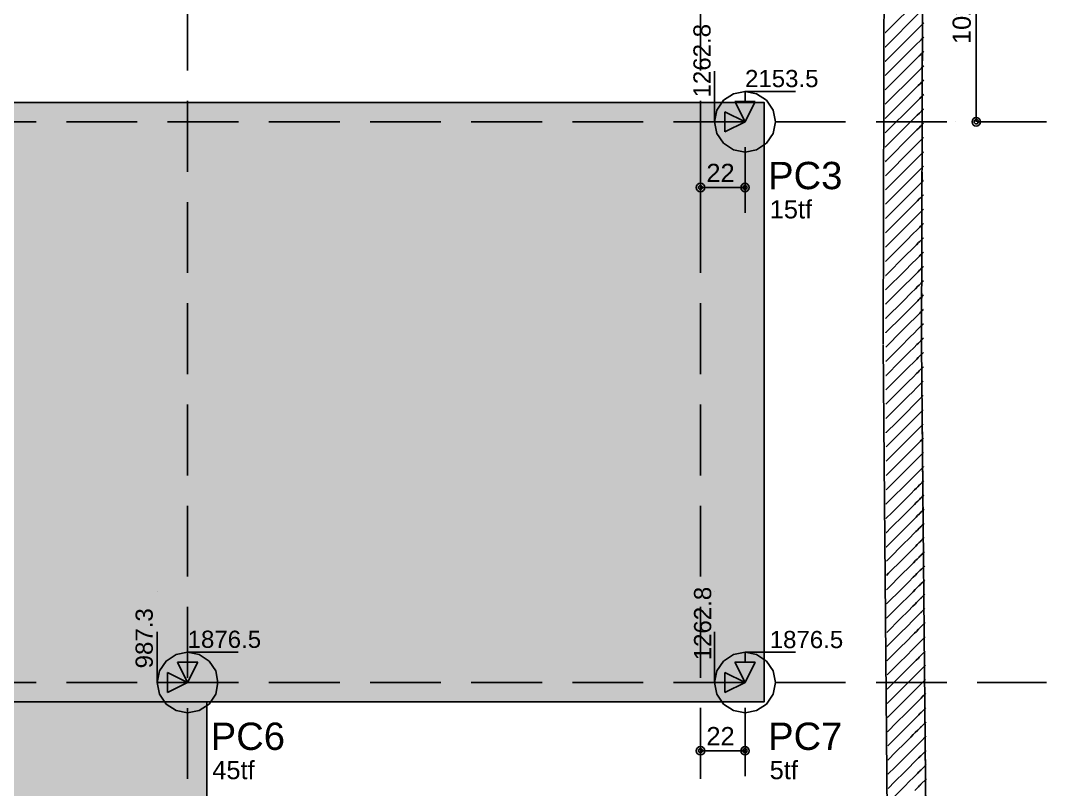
# Model space of a CAD drawing. Extents: x 0 to 119, y 0 to 84.
# Drawn here: x 39.49 to 49.63, y 65.65 to 73.25 of the extents above; entities that cross this region are included whole.
import ezdxf

# ---------------------------------------------------------------- set-up
doc = ezdxf.new("R2010")
doc.units = 0
doc.header["$MEASUREMENT"] = 0
for name, pattern in [('ESTILO_TQS_0001', [1, 0.7, -0.3]), ('ESTILO_TQS_0002', [0.4, 0.1, -0.3]), ('ESTILO_TQS_0003', [1.5, 0.5, -0.4, 0.1, -0.5])]:
    doc.linetypes.add(name, pattern=pattern)
for name, color, linetype in [('1', 3, 'CONTINUOUS'), ('10', 252, 'CONTINUOUS'), ('18', 6, 'CONTINUOUS'), ('20', 1, 'CONTINUOUS'), ('3', 7, 'CONTINUOUS'), ('32', 250, 'CONTINUOUS'), ('36', 7, 'CONTINUOUS'), ('50', 7, 'CONTINUOUS'), ('62', 7, 'CONTINUOUS')]:
    doc.layers.add(name, color=color, linetype=linetype)
doc.styles.add('TQS_ARIAL', font='arial.ttf')

msp = doc.modelspace()

# ---------------------------------------------------------------- linework, layer by layer
at = {"layer": '1', "color": 3, "linetype": 'ESTILO_TQS_0001'}
for p, q in [((41.141232, 76.455536), (41.141232, 11.436753)), ((46.209465, 76.455536), (46.209465, 11.436753)), ((4.943936, 72.248614), (49.628599, 72.248614)), ((4.943936, 66.708593), (49.628599, 66.708593))]:
    msp.add_line(p, q, dxfattribs=at)
at = {"layer": '10', "color": 252, "linetype": 'Continuous'}
for p, q in [((48.393649, 70.052212), (48.407078, 74.288142)), ((48.097918, 60.734553), (48.013665, 70.048775)), ((48.477903, 60.73799), (48.393649, 70.052213))]:
    msp.add_line(p, q, dxfattribs=at)
msp.add_lwpolyline([(48.013651, 70.053417), (48.02588, 73.910871), (23.861312, 74.082097)], dxfattribs=at)
at = {"layer": '18', "color": 6, "linetype": 'ESTILO_TQS_0003'}
for p, q in [((46.349489, 72.248614), (46.349489, 73.148614)), ((46.649489, 72.248614), (46.449489, 72.348614)), ((46.449489, 72.348614), (46.449489, 72.148614)), ((46.449489, 72.248614), (46.349489, 72.248614)), ((46.449489, 72.148614), (46.649489, 72.248614)), ((40.841232, 66.708593), (40.841232, 67.608593)), ((46.349489, 66.708593), (46.349489, 67.608593)), ((41.141232, 66.708593), (40.941232, 66.808593)), ((40.941232, 66.808593), (40.941232, 66.608593)), ((46.649489, 66.708593), (46.449489, 66.808593)), ((46.449489, 66.808593), (46.449489, 66.608593)), ((40.941232, 66.708593), (40.841232, 66.708593)), ((40.941232, 66.608593), (41.141232, 66.708593)), ((46.449489, 66.708593), (46.349489, 66.708593)), ((46.449489, 66.608593), (46.649489, 66.708593))]:
    msp.add_line(p, q, dxfattribs=at)
at = {"layer": '20', "color": 1, "linetype": 'ESTILO_TQS_0003'}
for p, q in [((46.649489, 72.448614), (46.649489, 72.548614)), ((46.649489, 72.548614), (47.549489, 72.548614)), ((46.749489, 72.448614), (46.549489, 72.448614)), ((46.549489, 72.448614), (46.649489, 72.248614)), ((46.649489, 72.248614), (46.749489, 72.448614)), ((41.141232, 66.908593), (41.141232, 67.008593)), ((41.141232, 67.008593), (42.041232, 67.008593)), ((46.649489, 66.908593), (46.649489, 67.008593)), ((46.649489, 67.008593), (47.549489, 67.008593)), ((41.241232, 66.908593), (41.041232, 66.908593)), ((41.041232, 66.908593), (41.141232, 66.708593)), ((41.141232, 66.708593), (41.241232, 66.908593)), ((46.749489, 66.908593), (46.549489, 66.908593)), ((46.549489, 66.908593), (46.649489, 66.708593)), ((46.649489, 66.708593), (46.749489, 66.908593))]:
    msp.add_line(p, q, dxfattribs=at)
at = {"layer": '3', "color": 7, "linetype": 'ESTILO_TQS_0002'}
for p, q in [((48.393649, 70.052212), (48.407078, 74.288142)), ((48.477903, 60.73799), (48.393649, 70.052212))]:
    msp.add_line(p, q, dxfattribs=at)
at = {"layer": '32', "color": 250, "linetype": 'Continuous'}
for p, q in [((48.934597, 72.248614), (48.934597, 74.288108)), ((46.209465, 72.248614), (46.209465, 72.248614)), ((46.649489, 72.248614), (46.649489, 72.248614)), ((48.726794, 72.248614), (48.726794, 72.248614)), ((48.976794, 72.248614), (49.184597, 72.248614)), ((46.209465, 71.998614), (46.209465, 71.3496)), ((46.649489, 71.998614), (46.649489, 71.3496)), ((46.209465, 71.5996), (46.649489, 71.5996)), ((46.209465, 66.708593), (46.209465, 66.708593)), ((46.649489, 66.708593), (46.649489, 66.708593)), ((46.209465, 66.458593), (46.209465, 65.784988)), ((46.649489, 66.458593), (46.649489, 65.784988)), ((46.209465, 66.034988), (46.649489, 66.034988))]:
    msp.add_line(p, q, dxfattribs=at)
for points in [[(25.419774, 72.438614), (46.839489, 72.438614), (46.839489, 66.518593), (25.419774, 66.518593), (25.419774, 72.438614)], [(30.927519, 66.518593), (41.331232, 66.518593), (41.331232, 56.239653), (30.927519, 56.239653), (30.927519, 66.518593)]]:
    msp.add_lwpolyline(points, dxfattribs=at)
for centre, radius in [((48.934597, 72.248614), 0.041625), ((48.934597, 72.248614), 0.02075), ((46.209465, 71.5996), 0.041625), ((46.209465, 71.5996), 0.02075), ((46.649489, 71.5996), 0.041625), ((46.649489, 71.5996), 0.02075), ((46.209465, 66.034988), 0.041625), ((46.209465, 66.034988), 0.02075), ((46.649489, 66.034988), 0.041625), ((46.649489, 66.034988), 0.02075)]:
    msp.add_circle(centre, radius, dxfattribs=at)
for points in [[(25.419774, 72.438614), (46.839489, 72.438614), (46.839489, 66.518593)], [(25.419774, 72.438614), (46.839489, 66.518593), (25.419774, 66.518593)], [(30.927519, 66.518593), (41.331232, 66.518593), (41.331232, 56.239653)], [(30.927519, 66.518593), (41.331232, 56.239653), (30.927519, 56.239653)]]:
    msp.add_solid(points, dxfattribs=at)
at = {"layer": '50', "linetype": 'Continuous'}
for p, q in [((48.037277, 73.131312), (48.37298, 73.467015)), ((48.037531, 72.990144), (48.364954, 73.317568)), ((48.380499, 73.191691), (48.392336, 73.203528)), ((48.392336, 73.203528), (48.399748, 73.21094)), ((48.399748, 73.21094), (48.40324, 73.214432)), ((48.40324, 73.214432), (48.405811, 73.217003)), ((48.405811, 73.217003), (48.409098, 73.22029)), ((48.409098, 73.22029), (48.410468, 73.22166)), ((48.410468, 73.22166), (48.411838, 73.22303)), ((48.411838, 73.22303), (48.412507, 73.223699)), ((48.412507, 73.223699), (48.413184, 73.224376)), ((48.413184, 73.224376), (48.413494, 73.224686)), ((48.413494, 73.224686), (48.415816, 73.227008)), ((48.035878, 73.129912), (48.037277, 73.131312)), ((48.037784, 72.848976), (48.356928, 73.16812)), ((48.356928, 73.16812), (48.380499, 73.191691)), ((48.038038, 72.707809), (48.348902, 73.018673)), ((48.348902, 73.018673), (48.375618, 73.045389)), ((48.375618, 73.045389), (48.389035, 73.058806)), ((48.389035, 73.058806), (48.397436, 73.067207)), ((48.397436, 73.067207), (48.401394, 73.071165)), ((48.401394, 73.071165), (48.404308, 73.074079)), ((48.404308, 73.074079), (48.408033, 73.077804)), ((48.408033, 73.077804), (48.409586, 73.079357)), ((48.409586, 73.079357), (48.411139, 73.08091)), ((48.411139, 73.08091), (48.411898, 73.081668)), ((48.411898, 73.081668), (48.412664, 73.082435)), ((48.412664, 73.082435), (48.413016, 73.082787)), ((48.413016, 73.082787), (48.415648, 73.085419)), ((48.035878, 72.988491), (48.037531, 72.990144)), ((48.340877, 72.869226), (48.370737, 72.899087)), ((48.370737, 72.899087), (48.385734, 72.914083)), ((48.385734, 72.914083), (48.395124, 72.923473)), ((48.395124, 72.923473), (48.399548, 72.927897)), ((48.399548, 72.927897), (48.402805, 72.931155)), ((48.402805, 72.931155), (48.406969, 72.935318)), ((48.406969, 72.935318), (48.408704, 72.937053)), ((48.408704, 72.937053), (48.41044, 72.93879)), ((48.41044, 72.93879), (48.411288, 72.939637)), ((48.411288, 72.939637), (48.412145, 72.940495)), ((48.412145, 72.940495), (48.412538, 72.940888)), ((48.412538, 72.940888), (48.41548, 72.943829)), ((48.035878, 72.84707), (48.037784, 72.848976)), ((48.038291, 72.566641), (48.340877, 72.869226)), ((48.407822, 72.79475), (48.409741, 72.796669)), ((48.409741, 72.796669), (48.410678, 72.797607)), ((48.410678, 72.797607), (48.411626, 72.798554)), ((48.411626, 72.798554), (48.41206, 72.798988)), ((48.41206, 72.798988), (48.415312, 72.80224)), ((48.035878, 72.705648), (48.038038, 72.707809)), ((48.038545, 72.425473), (48.332851, 72.719779)), ((48.332851, 72.719779), (48.365857, 72.752785)), ((48.365857, 72.752785), (48.382433, 72.769361)), ((48.382433, 72.769361), (48.392811, 72.77974)), ((48.392811, 72.77974), (48.397702, 72.78463)), ((48.397702, 72.78463), (48.401302, 72.78823)), ((48.401302, 72.78823), (48.405904, 72.792832)), ((48.405904, 72.792832), (48.407822, 72.79475)), ((48.324825, 72.570332), (48.360976, 72.606483)), ((48.360976, 72.606483), (48.379131, 72.624638)), ((48.379131, 72.624638), (48.390499, 72.636006)), ((48.390499, 72.636006), (48.395855, 72.641362)), ((48.395855, 72.641362), (48.399799, 72.645306)), ((48.399799, 72.645306), (48.40484, 72.650347)), ((48.40484, 72.650347), (48.406941, 72.652447)), ((48.406941, 72.652447), (48.409042, 72.654549)), ((48.409042, 72.654549), (48.410069, 72.655576)), ((48.410069, 72.655576), (48.411107, 72.656613)), ((48.411107, 72.656613), (48.411582, 72.657089)), ((48.411582, 72.657089), (48.415144, 72.66065)), ((48.035878, 72.564227), (48.038291, 72.566641)), ((48.038798, 72.284305), (48.324825, 72.570332)), ((48.388187, 72.492273), (48.394009, 72.498095)), ((48.394009, 72.498095), (48.398296, 72.502381)), ((48.398296, 72.502381), (48.403775, 72.507861)), ((48.403775, 72.507861), (48.406059, 72.510144)), ((48.406059, 72.510144), (48.408343, 72.512429)), ((48.408343, 72.512429), (48.409459, 72.513545)), ((48.409459, 72.513545), (48.410587, 72.514673)), ((48.410587, 72.514673), (48.411104, 72.51519)), ((48.411104, 72.51519), (48.414976, 72.519061)), ((48.035878, 72.422806), (48.038545, 72.425473)), ((48.039052, 72.143137), (48.316799, 72.420885)), ((48.316799, 72.420885), (48.356095, 72.460181)), ((48.356095, 72.460181), (48.37583, 72.479916)), ((48.37583, 72.479916), (48.388187, 72.492273)), ((48.308773, 72.271437), (48.351215, 72.313879)), ((48.351215, 72.313879), (48.372529, 72.335193)), ((48.372529, 72.335193), (48.385875, 72.348539)), ((48.385875, 72.348539), (48.392163, 72.354827)), ((48.392163, 72.354827), (48.396793, 72.359457)), ((48.396793, 72.359457), (48.402711, 72.365375)), ((48.402711, 72.365375), (48.405177, 72.367841)), ((48.405177, 72.367841), (48.407644, 72.370309)), ((48.407644, 72.370309), (48.40885, 72.371514)), ((48.40885, 72.371514), (48.410068, 72.372732)), ((48.410068, 72.372732), (48.410627, 72.373291)), ((48.410627, 72.373291), (48.414808, 72.377472)), ((48.035878, 72.281384), (48.038798, 72.284305)), ((48.039305, 72.001969), (48.308773, 72.271437)), ((48.346334, 72.167577), (48.369228, 72.190471)), ((48.369228, 72.190471), (48.383563, 72.204806)), ((48.383563, 72.204806), (48.390317, 72.21156)), ((48.390317, 72.21156), (48.39529, 72.216532)), ((48.39529, 72.216532), (48.401646, 72.222889)), ((48.401646, 72.222889), (48.404295, 72.225538)), ((48.404295, 72.225538), (48.406946, 72.228188)), ((48.406946, 72.228188), (48.40824, 72.229483)), ((48.40824, 72.229483), (48.409549, 72.230791)), ((48.409549, 72.230791), (48.410149, 72.231391)), ((48.410149, 72.231391), (48.41464, 72.235882)), ((48.035878, 72.139963), (48.039052, 72.143137)), ((48.039559, 71.860801), (48.300747, 72.12199)), ((48.300747, 72.12199), (48.346334, 72.167577)), ((48.406247, 72.086068), (48.407631, 72.087452)), ((48.407631, 72.087452), (48.409029, 72.088851)), ((48.409029, 72.088851), (48.409671, 72.089492)), ((48.409671, 72.089492), (48.414471, 72.094293)), ((48.035878, 71.998542), (48.039305, 72.001969)), ((48.292722, 71.972543), (48.341453, 72.021275)), ((48.341453, 72.021275), (48.365927, 72.045748)), ((48.365927, 72.045748), (48.381251, 72.061072)), ((48.381251, 72.061072), (48.388471, 72.068292)), ((48.388471, 72.068292), (48.393787, 72.073608)), ((48.393787, 72.073608), (48.400582, 72.080403)), ((48.400582, 72.080403), (48.403414, 72.083235)), ((48.403414, 72.083235), (48.406247, 72.086068)), ((48.039812, 71.719634), (48.292722, 71.972543)), ((48.336573, 71.874973), (48.362626, 71.901026)), ((48.362626, 71.901026), (48.378939, 71.917339)), ((48.378939, 71.917339), (48.386625, 71.925025)), ((48.386625, 71.925025), (48.392284, 71.930684)), ((48.392284, 71.930684), (48.399517, 71.937917)), ((48.399517, 71.937917), (48.402532, 71.940932)), ((48.402532, 71.940932), (48.405548, 71.943948)), ((48.405548, 71.943948), (48.407021, 71.945421)), ((48.407021, 71.945421), (48.40851, 71.94691)), ((48.40851, 71.94691), (48.409193, 71.947593)), ((48.409193, 71.947593), (48.414303, 71.952703)), ((48.035878, 71.85712), (48.039559, 71.860801)), ((48.040066, 71.578466), (48.284696, 71.823096)), ((48.284696, 71.823096), (48.336573, 71.874973)), ((48.384778, 71.781757), (48.39078, 71.787759)), ((48.39078, 71.787759), (48.398453, 71.795431)), ((48.398453, 71.795431), (48.40165, 71.798629)), ((48.40165, 71.798629), (48.404849, 71.801827)), ((48.404849, 71.801827), (48.406411, 71.80339)), ((48.406411, 71.80339), (48.407991, 71.804969)), ((48.407991, 71.804969), (48.408715, 71.805693)), ((48.408715, 71.805693), (48.414135, 71.811114)), ((48.036195, 71.716016), (48.039812, 71.719634)), ((48.27667, 71.673649), (48.331692, 71.72867)), ((48.331692, 71.72867), (48.359325, 71.756303)), ((48.359325, 71.756303), (48.376627, 71.773605)), ((48.376627, 71.773605), (48.384778, 71.781757)), ((48.040319, 71.437298), (48.27667, 71.673649)), ((48.268644, 71.524201), (48.326811, 71.582368)), ((48.326811, 71.582368), (48.356023, 71.611581)), ((48.356023, 71.611581), (48.374314, 71.629872)), ((48.374314, 71.629872), (48.382932, 71.63849)), ((48.382932, 71.63849), (48.389277, 71.644835)), ((48.389277, 71.644835), (48.397388, 71.652945)), ((48.397388, 71.652945), (48.400768, 71.656326)), ((48.400768, 71.656326), (48.40415, 71.659707)), ((48.40415, 71.659707), (48.405802, 71.661359)), ((48.405802, 71.661359), (48.407471, 71.663029)), ((48.407471, 71.663029), (48.408237, 71.663794)), ((48.408237, 71.663794), (48.413967, 71.669525)), ((48.036567, 71.574967), (48.040066, 71.578466)), ((48.040573, 71.29613), (48.268644, 71.524201)), ((48.352722, 71.466858), (48.372002, 71.486138)), ((48.372002, 71.486138), (48.381086, 71.495222)), ((48.381086, 71.495222), (48.387774, 71.50191)), ((48.387774, 71.50191), (48.396324, 71.51046)), ((48.396324, 71.51046), (48.399887, 71.514022)), ((48.399887, 71.514022), (48.403451, 71.517587)), ((48.403451, 71.517587), (48.405192, 71.519328)), ((48.405192, 71.519328), (48.406952, 71.521088)), ((48.406952, 71.521088), (48.407759, 71.521895)), ((48.407759, 71.521895), (48.413799, 71.527935)), ((48.036939, 71.433917), (48.040319, 71.437298)), ((48.260618, 71.374754), (48.321931, 71.436066)), ((48.321931, 71.436066), (48.352722, 71.466858)), ((48.402752, 71.375467), (48.404583, 71.377297)), ((48.404583, 71.377297), (48.406433, 71.379147)), ((48.406433, 71.379147), (48.407281, 71.379996)), ((48.407281, 71.379996), (48.413631, 71.386346)), ((48.037311, 71.292868), (48.040573, 71.29613)), ((48.040826, 71.154962), (48.260618, 71.374754)), ((48.252592, 71.225307), (48.31705, 71.289764)), ((48.31705, 71.289764), (48.349421, 71.322136)), ((48.349421, 71.322136), (48.36969, 71.342405)), ((48.36969, 71.342405), (48.37924, 71.351955)), ((48.37924, 71.351955), (48.386271, 71.358986)), ((48.386271, 71.358986), (48.395259, 71.367974)), ((48.395259, 71.367974), (48.399005, 71.371719)), ((48.399005, 71.371719), (48.402752, 71.375467)), ((48.04108, 71.013794), (48.252592, 71.225307)), ((48.312169, 71.143462), (48.34612, 71.177413)), ((48.34612, 71.177413), (48.367378, 71.198671)), ((48.367378, 71.198671), (48.377394, 71.208687)), ((48.377394, 71.208687), (48.384768, 71.216061)), ((48.384768, 71.216061), (48.394195, 71.225488)), ((48.394195, 71.225488), (48.398123, 71.229416)), ((48.398123, 71.229416), (48.402053, 71.233346)), ((48.402053, 71.233346), (48.403973, 71.235266)), ((48.403973, 71.235266), (48.405913, 71.237207)), ((48.405913, 71.237207), (48.406803, 71.238096)), ((48.406803, 71.238096), (48.413463, 71.244756)), ((48.037682, 71.151818), (48.040826, 71.154962)), ((48.041333, 70.872626), (48.244567, 71.07586)), ((48.244567, 71.07586), (48.312169, 71.143462)), ((48.375548, 71.06542), (48.383265, 71.073137)), ((48.383265, 71.073137), (48.39313, 71.083002)), ((48.39313, 71.083002), (48.397241, 71.087113)), ((48.397241, 71.087113), (48.401354, 71.091226)), ((48.401354, 71.091226), (48.403363, 71.093235)), ((48.403363, 71.093235), (48.405394, 71.095266)), ((48.405394, 71.095266), (48.406325, 71.096197)), ((48.406325, 71.096197), (48.413295, 71.103167)), ((48.038054, 71.010769), (48.04108, 71.013794)), ((48.236541, 70.926413), (48.307288, 70.99716)), ((48.307288, 70.99716), (48.342819, 71.032691)), ((48.342819, 71.032691), (48.365066, 71.054938)), ((48.365066, 71.054938), (48.375548, 71.06542)), ((48.038426, 70.869719), (48.041333, 70.872626)), ((48.041587, 70.731459), (48.236541, 70.926413)), ((48.302408, 70.850858), (48.339518, 70.887968)), ((48.339518, 70.887968), (48.362754, 70.911204)), ((48.362754, 70.911204), (48.373702, 70.922152)), ((48.373702, 70.922152), (48.381762, 70.930213)), ((48.381762, 70.930213), (48.392066, 70.940516)), ((48.392066, 70.940516), (48.39636, 70.94481)), ((48.39636, 70.94481), (48.400655, 70.949106)), ((48.400655, 70.949106), (48.402754, 70.951204)), ((48.402754, 70.951204), (48.404875, 70.953325)), ((48.404875, 70.953325), (48.405847, 70.954298)), ((48.405847, 70.954298), (48.413127, 70.961577)), ((48.04184, 70.590291), (48.228515, 70.776965)), ((48.228515, 70.776965), (48.302408, 70.850858)), ((48.360442, 70.767471), (48.371855, 70.778885)), ((48.371855, 70.778885), (48.380259, 70.787288)), ((48.380259, 70.787288), (48.391001, 70.79803)), ((48.391001, 70.79803), (48.395478, 70.802507)), ((48.395478, 70.802507), (48.399957, 70.806986)), ((48.399957, 70.806986), (48.402144, 70.809173)), ((48.402144, 70.809173), (48.404356, 70.811385)), ((48.404356, 70.811385), (48.405369, 70.812399)), ((48.405369, 70.812399), (48.412959, 70.819988)), ((48.038798, 70.72867), (48.041587, 70.731459)), ((48.220489, 70.627518), (48.297527, 70.704556)), ((48.297527, 70.704556), (48.336216, 70.743246)), ((48.336216, 70.743246), (48.360442, 70.767471)), ((48.401535, 70.667142), (48.403836, 70.669444)), ((48.403836, 70.669444), (48.404892, 70.670499)), ((48.404892, 70.670499), (48.412791, 70.678399)), ((48.03917, 70.587621), (48.04184, 70.590291)), ((48.042094, 70.449123), (48.220489, 70.627518)), ((48.292646, 70.558254), (48.332915, 70.598523)), ((48.332915, 70.598523), (48.358129, 70.623737)), ((48.358129, 70.623737), (48.370009, 70.635617)), ((48.370009, 70.635617), (48.378756, 70.644364)), ((48.378756, 70.644364), (48.389937, 70.655544)), ((48.389937, 70.655544), (48.394596, 70.660204)), ((48.394596, 70.660204), (48.399258, 70.664865)), ((48.399258, 70.664865), (48.401535, 70.667142)), ((48.042347, 70.307955), (48.212463, 70.478071)), ((48.212463, 70.478071), (48.292646, 70.558254)), ((48.329614, 70.453801), (48.355817, 70.480004)), ((48.355817, 70.480004), (48.368163, 70.492349)), ((48.368163, 70.492349), (48.377253, 70.501439)), ((48.377253, 70.501439), (48.388872, 70.513058)), ((48.388872, 70.513058), (48.393714, 70.517901)), ((48.393714, 70.517901), (48.398559, 70.522745)), ((48.398559, 70.522745), (48.400925, 70.525112)), ((48.400925, 70.525112), (48.403317, 70.527503)), ((48.403317, 70.527503), (48.404414, 70.5286)), ((48.404414, 70.5286), (48.412623, 70.536809)), ((48.039542, 70.446571), (48.042094, 70.449123)), ((48.204437, 70.328624), (48.287766, 70.411952)), ((48.287766, 70.411952), (48.329614, 70.453801)), ((48.37575, 70.358515), (48.387807, 70.370573)), ((48.387807, 70.370573), (48.392833, 70.375598)), ((48.392833, 70.375598), (48.39786, 70.380625)), ((48.39786, 70.380625), (48.400316, 70.383081)), ((48.400316, 70.383081), (48.402798, 70.385563)), ((48.402798, 70.385563), (48.403936, 70.386701)), ((48.403936, 70.386701), (48.412455, 70.39522)), ((48.039914, 70.305522), (48.042347, 70.307955)), ((48.042601, 70.166787), (48.204437, 70.328624)), ((48.196412, 70.179177), (48.282885, 70.26565)), ((48.282885, 70.26565), (48.326313, 70.309078)), ((48.326313, 70.309078), (48.353505, 70.33627)), ((48.353505, 70.33627), (48.366317, 70.349082)), ((48.366317, 70.349082), (48.37575, 70.358515)), ((48.040286, 70.164472), (48.042601, 70.166787)), ((48.042854, 70.025619), (48.196412, 70.179177)), ((48.278004, 70.119348), (48.323012, 70.164356)), ((48.323012, 70.164356), (48.351193, 70.192537)), ((48.351193, 70.192537), (48.364471, 70.205814)), ((48.364471, 70.205814), (48.374247, 70.21559)), ((48.374247, 70.21559), (48.386743, 70.228087)), ((48.386743, 70.228087), (48.391951, 70.233294)), ((48.391951, 70.233294), (48.397161, 70.238505)), ((48.397161, 70.238505), (48.399706, 70.24105)), ((48.399706, 70.24105), (48.402278, 70.243622)), ((48.402278, 70.243622), (48.403458, 70.244802)), ((48.403458, 70.244802), (48.412287, 70.25363)), ((48.188386, 70.029729), (48.278004, 70.119348)), ((48.348881, 70.048803), (48.362625, 70.062547)), ((48.362625, 70.062547), (48.372744, 70.072666)), ((48.372744, 70.072666), (48.385678, 70.085601)), ((48.385678, 70.085601), (48.391069, 70.090991)), ((48.391069, 70.090991), (48.396462, 70.096384)), ((48.396462, 70.096384), (48.399096, 70.099019)), ((48.399096, 70.099019), (48.401759, 70.101681)), ((48.401759, 70.101681), (48.40298, 70.102902)), ((48.40298, 70.102902), (48.412119, 70.112041)), ((48.040658, 70.023423), (48.042854, 70.025619)), ((48.043108, 69.884451), (48.188386, 70.029729)), ((48.18036, 69.880282), (48.273124, 69.973046)), ((48.273124, 69.973046), (48.319711, 70.019633)), ((48.319711, 70.019633), (48.348881, 70.048803)), ((48.398487, 69.956988), (48.40124, 69.959741)), ((48.40124, 69.959741), (48.402502, 69.961003)), ((48.402502, 69.961003), (48.41195, 69.970451)), ((48.04103, 69.882373), (48.043108, 69.884451)), ((48.043361, 69.743283), (48.18036, 69.880282)), ((48.268243, 69.826744), (48.31641, 69.874911)), ((48.31641, 69.874911), (48.346569, 69.90507)), ((48.346569, 69.90507), (48.360778, 69.919279)), ((48.360778, 69.919279), (48.371241, 69.929741)), ((48.371241, 69.929741), (48.384614, 69.943115)), ((48.384614, 69.943115), (48.390187, 69.948688)), ((48.390187, 69.948688), (48.395763, 69.954264)), ((48.395763, 69.954264), (48.398487, 69.956988)), ((48.172334, 69.730835), (48.268243, 69.826744)), ((48.313108, 69.730188), (48.344257, 69.761336)), ((48.344257, 69.761336), (48.358932, 69.776012)), ((48.358932, 69.776012), (48.369737, 69.786817)), ((48.369737, 69.786817), (48.383549, 69.800629)), ((48.383549, 69.800629), (48.389306, 69.806385)), ((48.389306, 69.806385), (48.395064, 69.812144)), ((48.395064, 69.812144), (48.397877, 69.814957)), ((48.397877, 69.814957), (48.40072, 69.8178)), ((48.40072, 69.8178), (48.402024, 69.819104)), ((48.402024, 69.819104), (48.411782, 69.828862)), ((48.041402, 69.741324), (48.043361, 69.743283)), ((48.043615, 69.602116), (48.172334, 69.730835)), ((48.164308, 69.581388), (48.263362, 69.680442)), ((48.263362, 69.680442), (48.313108, 69.730188)), ((48.368234, 69.643893), (48.382485, 69.658143)), ((48.382485, 69.658143), (48.388424, 69.664082)), ((48.388424, 69.664082), (48.394365, 69.670024)), ((48.394365, 69.670024), (48.397268, 69.672926)), ((48.397268, 69.672926), (48.400201, 69.675859)), ((48.400201, 69.675859), (48.401546, 69.677204)), ((48.401546, 69.677204), (48.411614, 69.687273)), ((48.041773, 69.600274), (48.043615, 69.602116)), ((48.043868, 69.460948), (48.164308, 69.581388)), ((48.258482, 69.53414), (48.309807, 69.585466)), ((48.309807, 69.585466), (48.341944, 69.617603)), ((48.341944, 69.617603), (48.357086, 69.632744)), ((48.357086, 69.632744), (48.368234, 69.643893)), ((48.042145, 69.459225), (48.043868, 69.460948)), ((48.156282, 69.431941), (48.258482, 69.53414)), ((48.306506, 69.440743), (48.339632, 69.473869)), ((48.339632, 69.473869), (48.35524, 69.489477)), ((48.35524, 69.489477), (48.366731, 69.500968)), ((48.366731, 69.500968), (48.38142, 69.515657)), ((48.38142, 69.515657), (48.387542, 69.521779)), ((48.387542, 69.521779), (48.393667, 69.527903)), ((48.393667, 69.527903), (48.396658, 69.530895)), ((48.396658, 69.530895), (48.399682, 69.533919)), ((48.399682, 69.533919), (48.401068, 69.535305)), ((48.401068, 69.535305), (48.411446, 69.545683)), ((48.044122, 69.31978), (48.156282, 69.431941)), ((48.148257, 69.282494), (48.253601, 69.387838)), ((48.253601, 69.387838), (48.306506, 69.440743)), ((48.353394, 69.346209), (48.365228, 69.358044)), ((48.365228, 69.358044), (48.380356, 69.373171)), ((48.380356, 69.373171), (48.38666, 69.379476)), ((48.38666, 69.379476), (48.392968, 69.385783)), ((48.392968, 69.385783), (48.396048, 69.388864)), ((48.396048, 69.388864), (48.399163, 69.391978)), ((48.399163, 69.391978), (48.40059, 69.393406)), ((48.40059, 69.393406), (48.411278, 69.404094)), ((48.042517, 69.318176), (48.044122, 69.31978)), ((48.044375, 69.178612), (48.148257, 69.282494)), ((48.24872, 69.241536), (48.303205, 69.296021)), ((48.303205, 69.296021), (48.33732, 69.330136)), ((48.33732, 69.330136), (48.353394, 69.346209)), ((48.395439, 69.246833), (48.398643, 69.250037)), ((48.398643, 69.250037), (48.400112, 69.251507)), ((48.400112, 69.251507), (48.41111, 69.262504)), ((48.042889, 69.177126), (48.044375, 69.178612)), ((48.140231, 69.133046), (48.24872, 69.241536)), ((48.24384, 69.095234), (48.299904, 69.151298)), ((48.299904, 69.151298), (48.335008, 69.186402)), ((48.335008, 69.186402), (48.351548, 69.202942)), ((48.351548, 69.202942), (48.363725, 69.215119)), ((48.363725, 69.215119), (48.379291, 69.230686)), ((48.379291, 69.230686), (48.385779, 69.237173)), ((48.385779, 69.237173), (48.392269, 69.243663)), ((48.392269, 69.243663), (48.395439, 69.246833)), ((48.044629, 69.037444), (48.140231, 69.133046)), ((48.132205, 68.983599), (48.24384, 69.095234)), ((48.332696, 69.042669), (48.349702, 69.059674)), ((48.349702, 69.059674), (48.362222, 69.072195)), ((48.362222, 69.072195), (48.378227, 69.0882)), ((48.378227, 69.0882), (48.384897, 69.09487)), ((48.384897, 69.09487), (48.39157, 69.101543)), ((48.39157, 69.101543), (48.394829, 69.104802)), ((48.394829, 69.104802), (48.398124, 69.108097)), ((48.398124, 69.108097), (48.399635, 69.109607)), ((48.399635, 69.109607), (48.410672, 69.120645)), ((48.410672, 69.120645), (48.411658, 69.121631)), ((48.411658, 69.121631), (48.41206, 69.122033)), ((48.043261, 69.036077), (48.044629, 69.037444)), ((48.044882, 68.896276), (48.132205, 68.983599)), ((48.124179, 68.834152), (48.238959, 68.948932)), ((48.238959, 68.948932), (48.296603, 69.006576)), ((48.296603, 69.006576), (48.332696, 69.042669)), ((48.360719, 68.92927), (48.377162, 68.945714)), ((48.377162, 68.945714), (48.384015, 68.952566)), ((48.384015, 68.952566), (48.390871, 68.959422)), ((48.390871, 68.959422), (48.39422, 68.962771)), ((48.39422, 68.962771), (48.397605, 68.966156)), ((48.397605, 68.966156), (48.399157, 68.967708)), ((48.399157, 68.967708), (48.410157, 68.978708)), ((48.410157, 68.978708), (48.41241, 68.980961)), ((48.41241, 68.980961), (48.413328, 68.981879)), ((48.043633, 68.895027), (48.044882, 68.896276)), ((48.234078, 68.80263), (48.293302, 68.861853)), ((48.293302, 68.861853), (48.330384, 68.898935)), ((48.330384, 68.898935), (48.347855, 68.916407)), ((48.347855, 68.916407), (48.360719, 68.92927)), ((48.044005, 68.753978), (48.045136, 68.755108)), ((48.045136, 68.755108), (48.124179, 68.834152)), ((48.116153, 68.684705), (48.234078, 68.80263)), ((48.29, 68.717131), (48.328072, 68.755202)), ((48.328072, 68.755202), (48.346009, 68.773139)), ((48.346009, 68.773139), (48.359216, 68.786346)), ((48.359216, 68.786346), (48.376098, 68.803228)), ((48.376098, 68.803228), (48.383133, 68.810263)), ((48.383133, 68.810263), (48.390172, 68.817302)), ((48.390172, 68.817302), (48.39361, 68.82074)), ((48.39361, 68.82074), (48.397085, 68.824215)), ((48.397085, 68.824215), (48.398679, 68.825809)), ((48.398679, 68.825809), (48.409642, 68.836772)), ((48.409642, 68.836772), (48.413161, 68.840291)), ((48.413161, 68.840291), (48.414596, 68.841726)), ((48.045389, 68.613941), (48.116153, 68.684705)), ((48.108127, 68.535258), (48.229198, 68.656328)), ((48.229198, 68.656328), (48.29, 68.717131)), ((48.344163, 68.629872), (48.357713, 68.643422)), ((48.357713, 68.643422), (48.375033, 68.660742)), ((48.375033, 68.660742), (48.382252, 68.66796)), ((48.382252, 68.66796), (48.389473, 68.675182)), ((48.389473, 68.675182), (48.393001, 68.678709)), ((48.393001, 68.678709), (48.396566, 68.682275)), ((48.396566, 68.682275), (48.398201, 68.68391)), ((48.398201, 68.68391), (48.409127, 68.694836)), ((48.409127, 68.694836), (48.413913, 68.699621)), ((48.413913, 68.699621), (48.415864, 68.701572)), ((48.044377, 68.612928), (48.045389, 68.613941)), ((48.224317, 68.510026), (48.286699, 68.572408)), ((48.286699, 68.572408), (48.325759, 68.611468)), ((48.325759, 68.611468), (48.344163, 68.629872)), ((48.392391, 68.536678), (48.396047, 68.540334)), ((48.396047, 68.540334), (48.397723, 68.54201)), ((48.397723, 68.54201), (48.408612, 68.552899)), ((48.408612, 68.552899), (48.414664, 68.558951)), ((48.414664, 68.558951), (48.417131, 68.561419)), ((48.044749, 68.471879), (48.045643, 68.472773)), ((48.045643, 68.472773), (48.108127, 68.535258)), ((48.100102, 68.38581), (48.224317, 68.510026)), ((48.283398, 68.427686), (48.323447, 68.467735)), ((48.323447, 68.467735), (48.342317, 68.486604)), ((48.342317, 68.486604), (48.35621, 68.500497)), ((48.35621, 68.500497), (48.373969, 68.518256)), ((48.373969, 68.518256), (48.38137, 68.525657)), ((48.38137, 68.525657), (48.388774, 68.533062)), ((48.388774, 68.533062), (48.392391, 68.536678)), ((48.045896, 68.331605), (48.100102, 68.38581)), ((48.092076, 68.236363), (48.219436, 68.363724)), ((48.219436, 68.363724), (48.283398, 68.427686)), ((48.321135, 68.324001), (48.340471, 68.343337)), ((48.340471, 68.343337), (48.354707, 68.357573)), ((48.354707, 68.357573), (48.372904, 68.37577)), ((48.372904, 68.37577), (48.380488, 68.383354)), ((48.380488, 68.383354), (48.388075, 68.390941)), ((48.388075, 68.390941), (48.391781, 68.394647)), ((48.391781, 68.394647), (48.395527, 68.398393)), ((48.395527, 68.398393), (48.397245, 68.400111)), ((48.397245, 68.400111), (48.408097, 68.410963)), ((48.408097, 68.410963), (48.415415, 68.418282)), ((48.415415, 68.418282), (48.418399, 68.421265)), ((48.045121, 68.330829), (48.045896, 68.331605)), ((48.04615, 68.190437), (48.092076, 68.236363)), ((48.214555, 68.217422), (48.280097, 68.282963)), ((48.280097, 68.282963), (48.321135, 68.324001)), ((48.37184, 68.233284), (48.379606, 68.241051)), ((48.379606, 68.241051), (48.387376, 68.248821)), ((48.387376, 68.248821), (48.391172, 68.252616)), ((48.391172, 68.252616), (48.395008, 68.256453)), ((48.395008, 68.256453), (48.396767, 68.258212)), ((48.396767, 68.258212), (48.407582, 68.269027)), ((48.407582, 68.269027), (48.416167, 68.277612)), ((48.416167, 68.277612), (48.419667, 68.281112)), ((48.045493, 68.18978), (48.04615, 68.190437)), ((48.08405, 68.086916), (48.214555, 68.217422)), ((48.209675, 68.07112), (48.276796, 68.13824)), ((48.276796, 68.13824), (48.318823, 68.180268)), ((48.318823, 68.180268), (48.338625, 68.200069)), ((48.338625, 68.200069), (48.353204, 68.214648)), ((48.353204, 68.214648), (48.37184, 68.233284)), ((48.407067, 68.12709), (48.416918, 68.136942)), ((48.416918, 68.136942), (48.420935, 68.140958)), ((48.045865, 68.048731), (48.046403, 68.049269)), ((48.046403, 68.049269), (48.08405, 68.086916)), ((48.076024, 67.937469), (48.209675, 68.07112)), ((48.273495, 67.993518), (48.316511, 68.036534)), ((48.316511, 68.036534), (48.336778, 68.056802)), ((48.336778, 68.056802), (48.351701, 68.071724)), ((48.351701, 68.071724), (48.370775, 68.090799)), ((48.370775, 68.090799), (48.378725, 68.098748)), ((48.378725, 68.098748), (48.386678, 68.106701)), ((48.386678, 68.106701), (48.390562, 68.110586)), ((48.390562, 68.110586), (48.394489, 68.114512)), ((48.394489, 68.114512), (48.396289, 68.116313)), ((48.396289, 68.116313), (48.407067, 68.12709)), ((48.046656, 67.908101), (48.076024, 67.937469)), ((48.204794, 67.924817), (48.273495, 67.993518)), ((48.350197, 67.928799), (48.369711, 67.948313)), ((48.369711, 67.948313), (48.377843, 67.956445)), ((48.377843, 67.956445), (48.385979, 67.964581)), ((48.385979, 67.964581), (48.389953, 67.968555)), ((48.389953, 67.968555), (48.393969, 67.972571)), ((48.393969, 67.972571), (48.395811, 67.974413)), ((48.395811, 67.974413), (48.406552, 67.985154)), ((48.406552, 67.985154), (48.41767, 67.996272)), ((48.41767, 67.996272), (48.422202, 68.000804)), ((48.046236, 67.907681), (48.046656, 67.908101)), ((48.067998, 67.788022), (48.204794, 67.924817)), ((48.199913, 67.778515), (48.270193, 67.848795)), ((48.270193, 67.848795), (48.314199, 67.892801)), ((48.314199, 67.892801), (48.334932, 67.913534)), ((48.334932, 67.913534), (48.350197, 67.928799)), ((48.389343, 67.826524), (48.39345, 67.830631)), ((48.39345, 67.830631), (48.395333, 67.832514)), ((48.395333, 67.832514), (48.406037, 67.843218)), ((48.406037, 67.843218), (48.418421, 67.855602)), ((48.418421, 67.855602), (48.42347, 67.860651)), ((48.046608, 67.766632), (48.04691, 67.766933)), ((48.04691, 67.766933), (48.067998, 67.788022)), ((48.059972, 67.638574), (48.199913, 67.778515)), ((48.266892, 67.704073), (48.311887, 67.749067)), ((48.311887, 67.749067), (48.333086, 67.770267)), ((48.333086, 67.770267), (48.348694, 67.785875)), ((48.348694, 67.785875), (48.368646, 67.805827)), ((48.368646, 67.805827), (48.376961, 67.814142)), ((48.376961, 67.814142), (48.38528, 67.82246)), ((48.38528, 67.82246), (48.389343, 67.826524)), ((48.047163, 67.625765), (48.059972, 67.638574)), ((48.051947, 67.489127), (48.195033, 67.632213)), ((48.195033, 67.632213), (48.266892, 67.704073)), ((48.309574, 67.605334), (48.33124, 67.626999)), ((48.33124, 67.626999), (48.347191, 67.642951)), ((48.347191, 67.642951), (48.367582, 67.663341)), ((48.367582, 67.663341), (48.376079, 67.671839)), ((48.376079, 67.671839), (48.384581, 67.68034)), ((48.384581, 67.68034), (48.388733, 67.684493)), ((48.388733, 67.684493), (48.392931, 67.68869)), ((48.392931, 67.68869), (48.394855, 67.690615)), ((48.394855, 67.690615), (48.405522, 67.701281)), ((48.405522, 67.701281), (48.419173, 67.714932)), ((48.419173, 67.714932), (48.424738, 67.720497)), ((48.190152, 67.485911), (48.263591, 67.55935)), ((48.263591, 67.55935), (48.309574, 67.605334)), ((48.366517, 67.520855), (48.375198, 67.529535)), ((48.375198, 67.529535), (48.383882, 67.53822)), ((48.383882, 67.53822), (48.388124, 67.542462)), ((48.388124, 67.542462), (48.392412, 67.546749)), ((48.392412, 67.546749), (48.394378, 67.548715)), ((48.394378, 67.548715), (48.405007, 67.559345)), ((48.405007, 67.559345), (48.419924, 67.574262)), ((48.419924, 67.574262), (48.425801, 67.580139)), ((48.425801, 67.580139), (48.426006, 67.580344)), ((48.047417, 67.484598), (48.051947, 67.489127)), ((48.04813, 67.343889), (48.190152, 67.485911)), ((48.26029, 67.414628), (48.307262, 67.4616)), ((48.307262, 67.4616), (48.329394, 67.483732)), ((48.329394, 67.483732), (48.345688, 67.500026)), ((48.345688, 67.500026), (48.366517, 67.520855)), ((48.404492, 67.417409), (48.420676, 67.433592)), ((48.420676, 67.433592), (48.426532, 67.439448)), ((48.426532, 67.439448), (48.427274, 67.44019)), ((48.049398, 67.203735), (48.185271, 67.339609)), ((48.185271, 67.339609), (48.26029, 67.414628)), ((48.30495, 67.317867), (48.327548, 67.340464)), ((48.327548, 67.340464), (48.344185, 67.357102)), ((48.344185, 67.357102), (48.365453, 67.378369)), ((48.365453, 67.378369), (48.374316, 67.387232)), ((48.374316, 67.387232), (48.383183, 67.3961)), ((48.383183, 67.3961), (48.387514, 67.400431)), ((48.387514, 67.400431), (48.391892, 67.404809)), ((48.391892, 67.404809), (48.3939, 67.406816)), ((48.3939, 67.406816), (48.404492, 67.417409)), ((48.180391, 67.193307), (48.256989, 67.269905)), ((48.256989, 67.269905), (48.30495, 67.317867)), ((48.342682, 67.214177), (48.364388, 67.235883)), ((48.364388, 67.235883), (48.373434, 67.244929)), ((48.373434, 67.244929), (48.382484, 67.253979)), ((48.382484, 67.253979), (48.386905, 67.2584)), ((48.386905, 67.2584), (48.391373, 67.262868)), ((48.391373, 67.262868), (48.393422, 67.264917)), ((48.393422, 67.264917), (48.403977, 67.275472)), ((48.403977, 67.275472), (48.421427, 67.292922)), ((48.421427, 67.292922), (48.427263, 67.298758)), ((48.427263, 67.298758), (48.428541, 67.300037)), ((48.050665, 67.063582), (48.180391, 67.193307)), ((48.17551, 67.047005), (48.253688, 67.125183)), ((48.253688, 67.125183), (48.302638, 67.174133)), ((48.302638, 67.174133), (48.325701, 67.197197)), ((48.325701, 67.197197), (48.342682, 67.214177)), ((48.386295, 67.116369), (48.390854, 67.120927)), ((48.390854, 67.120927), (48.392944, 67.123018)), ((48.392944, 67.123018), (48.403462, 67.133536)), ((48.403462, 67.133536), (48.422179, 67.152253)), ((48.422179, 67.152253), (48.427994, 67.158068)), ((48.427994, 67.158068), (48.429809, 67.159883)), ((48.051933, 66.923428), (48.17551, 67.047005)), ((48.250387, 66.98046), (48.300326, 67.0304)), ((48.300326, 67.0304), (48.323855, 67.053929)), ((48.323855, 67.053929), (48.341179, 67.071253)), ((48.341179, 67.071253), (48.363324, 67.093397)), ((48.363324, 67.093397), (48.372552, 67.102626)), ((48.372552, 67.102626), (48.381785, 67.111859)), ((48.381785, 67.111859), (48.386295, 67.116369)), ((48.428725, 67.017378), (48.431077, 67.019729)), ((48.170629, 66.900703), (48.250387, 66.98046)), ((48.322009, 66.910662), (48.339676, 66.928328)), ((48.339676, 66.928328), (48.362259, 66.950912)), ((48.362259, 66.950912), (48.37167, 66.960323)), ((48.37167, 66.960323), (48.381086, 66.969739)), ((48.381086, 66.969739), (48.385685, 66.974338)), ((48.385685, 66.974338), (48.390334, 66.978987)), ((48.390334, 66.978987), (48.392466, 66.981118)), ((48.392466, 66.981118), (48.402947, 66.9916)), ((48.402947, 66.9916), (48.42293, 67.011583)), ((48.42293, 67.011583), (48.428725, 67.017378)), ((48.053201, 66.783275), (48.170629, 66.900703)), ((48.165749, 66.754401), (48.247085, 66.835738)), ((48.247085, 66.835738), (48.298014, 66.886666)), ((48.298014, 66.886666), (48.322009, 66.910662)), ((48.361195, 66.808426), (48.370789, 66.81802)), ((48.370789, 66.81802), (48.380387, 66.827619)), ((48.380387, 66.827619), (48.385076, 66.832307)), ((48.385076, 66.832307), (48.389815, 66.837046)), ((48.389815, 66.837046), (48.391988, 66.839219)), ((48.391988, 66.839219), (48.402432, 66.849663)), ((48.402432, 66.849663), (48.423682, 66.870913)), ((48.423682, 66.870913), (48.429456, 66.876688)), ((48.429456, 66.876688), (48.432345, 66.879576)), ((48.054468, 66.643121), (48.165749, 66.754401)), ((48.243784, 66.691015), (48.295702, 66.742933)), ((48.295702, 66.742933), (48.320163, 66.767394)), ((48.320163, 66.767394), (48.338173, 66.785404)), ((48.338173, 66.785404), (48.361195, 66.808426)), ((48.401917, 66.707727), (48.424433, 66.730243)), ((48.424433, 66.730243), (48.430188, 66.735997)), ((48.430188, 66.735997), (48.433613, 66.739422)), ((48.160868, 66.608099), (48.243784, 66.691015)), ((48.29339, 66.599199), (48.318317, 66.624127)), ((48.318317, 66.624127), (48.33667, 66.64248)), ((48.33667, 66.64248), (48.36013, 66.66594)), ((48.36013, 66.66594), (48.369907, 66.675717)), ((48.369907, 66.675717), (48.379689, 66.685498)), ((48.379689, 66.685498), (48.384466, 66.690276)), ((48.384466, 66.690276), (48.389296, 66.695106)), ((48.389296, 66.695106), (48.39151, 66.69732)), ((48.39151, 66.69732), (48.401917, 66.707727)), ((48.055736, 66.502967), (48.160868, 66.608099)), ((48.155987, 66.461797), (48.240483, 66.546293)), ((48.240483, 66.546293), (48.29339, 66.599199)), ((48.335167, 66.499555), (48.359066, 66.523454)), ((48.359066, 66.523454), (48.369025, 66.533414)), ((48.369025, 66.533414), (48.37899, 66.543378)), ((48.37899, 66.543378), (48.383857, 66.548245)), ((48.383857, 66.548245), (48.388776, 66.553165)), ((48.388776, 66.553165), (48.391032, 66.555421)), ((48.391032, 66.555421), (48.401402, 66.565791)), ((48.401402, 66.565791), (48.425185, 66.589573)), ((48.425185, 66.589573), (48.430919, 66.595307)), ((48.430919, 66.595307), (48.43488, 66.599269)), ((48.057004, 66.362814), (48.155987, 66.461797)), ((48.237182, 66.40157), (48.291077, 66.455466)), ((48.291077, 66.455466), (48.316471, 66.480859)), ((48.316471, 66.480859), (48.335167, 66.499555)), ((48.383247, 66.406214), (48.388257, 66.411224)), ((48.388257, 66.411224), (48.390554, 66.413521)), ((48.390554, 66.413521), (48.400887, 66.423854)), ((48.400887, 66.423854), (48.425936, 66.448903)), ((48.425936, 66.448903), (48.43165, 66.454617)), ((48.43165, 66.454617), (48.436148, 66.459115)), ((48.058272, 66.22266), (48.151107, 66.315495)), ((48.151107, 66.315495), (48.237182, 66.40157)), ((48.233881, 66.256848), (48.288765, 66.311732)), ((48.288765, 66.311732), (48.314625, 66.337592)), ((48.314625, 66.337592), (48.333664, 66.356631)), ((48.333664, 66.356631), (48.358001, 66.380968)), ((48.358001, 66.380968), (48.368143, 66.391111)), ((48.368143, 66.391111), (48.378291, 66.401258)), ((48.378291, 66.401258), (48.383247, 66.406214)), ((48.400372, 66.281918), (48.426687, 66.308233)), ((48.426687, 66.308233), (48.432381, 66.313927)), ((48.432381, 66.313927), (48.437416, 66.318962)), ((48.146226, 66.169193), (48.233881, 66.256848)), ((48.312778, 66.194324), (48.332161, 66.213706)), ((48.332161, 66.213706), (48.356936, 66.238482)), ((48.356936, 66.238482), (48.367262, 66.248807)), ((48.367262, 66.248807), (48.377592, 66.259138)), ((48.377592, 66.259138), (48.382638, 66.264183)), ((48.382638, 66.264183), (48.387738, 66.269284)), ((48.387738, 66.269284), (48.390076, 66.271622)), ((48.390076, 66.271622), (48.400372, 66.281918)), ((48.059539, 66.082506), (48.146226, 66.169193)), ((48.141345, 66.022891), (48.23058, 66.112125)), ((48.23058, 66.112125), (48.286453, 66.167999)), ((48.286453, 66.167999), (48.312778, 66.194324)), ((48.355872, 66.095996), (48.36638, 66.106504)), ((48.36638, 66.106504), (48.376893, 66.117017)), ((48.376893, 66.117017), (48.382028, 66.122152)), ((48.382028, 66.122152), (48.387218, 66.127343)), ((48.387218, 66.127343), (48.389598, 66.129723)), ((48.389598, 66.129723), (48.399857, 66.139981)), ((48.399857, 66.139981), (48.427439, 66.167563)), ((48.427439, 66.167563), (48.433112, 66.173237)), ((48.433112, 66.173237), (48.438684, 66.178808)), ((48.060807, 65.942353), (48.141345, 66.022891)), ((48.227279, 65.967403), (48.284141, 66.024265)), ((48.284141, 66.024265), (48.310932, 66.051057)), ((48.310932, 66.051057), (48.330658, 66.070782)), ((48.330658, 66.070782), (48.355872, 66.095996)), ((48.399342, 65.998045), (48.42819, 66.026893)), ((48.42819, 66.026893), (48.433843, 66.032546)), ((48.433843, 66.032546), (48.439951, 66.038654)), ((48.136465, 65.876589), (48.227279, 65.967403)), ((48.281829, 65.880532), (48.309086, 65.907789)), ((48.309086, 65.907789), (48.329154, 65.927857)), ((48.329154, 65.927857), (48.354807, 65.95351)), ((48.354807, 65.95351), (48.365498, 65.964201)), ((48.365498, 65.964201), (48.376194, 65.974897)), ((48.376194, 65.974897), (48.381418, 65.980121)), ((48.381418, 65.980121), (48.386699, 65.985402)), ((48.386699, 65.985402), (48.38912, 65.987823)), ((48.38912, 65.987823), (48.399342, 65.998045)), ((48.062075, 65.802199), (48.136465, 65.876589)), ((48.131584, 65.730287), (48.223977, 65.82268)), ((48.223977, 65.82268), (48.281829, 65.880532)), ((48.327651, 65.784933), (48.353743, 65.811025)), ((48.353743, 65.811025), (48.364616, 65.821898)), ((48.364616, 65.821898), (48.375495, 65.832777)), ((48.375495, 65.832777), (48.380809, 65.83809)), ((48.380809, 65.83809), (48.38618, 65.843462)), ((48.38618, 65.843462), (48.388643, 65.845924)), ((48.388643, 65.845924), (48.398827, 65.856109)), ((48.398827, 65.856109), (48.428942, 65.886223)), ((48.428942, 65.886223), (48.434575, 65.891856)), ((48.434575, 65.891856), (48.441219, 65.898501)), ((48.063342, 65.662045), (48.131584, 65.730287)), ((48.220676, 65.677958), (48.279517, 65.736798)), ((48.279517, 65.736798), (48.30724, 65.764522)), ((48.30724, 65.764522), (48.327651, 65.784933)), ((48.380199, 65.69606), (48.385661, 65.701521)), ((48.385661, 65.701521), (48.388165, 65.704025)), ((48.388165, 65.704025), (48.398312, 65.714172)), ((48.398312, 65.714172), (48.429693, 65.745554)), ((48.429693, 65.745554), (48.435306, 65.751166)), ((48.435306, 65.751166), (48.442487, 65.758347)), ((48.126703, 65.583985), (48.220676, 65.677958)), ((48.326148, 65.642009), (48.352678, 65.668539)), ((48.352678, 65.668539), (48.363735, 65.679595)), ((48.363735, 65.679595), (48.374796, 65.690657)), ((48.374796, 65.690657), (48.380199, 65.69606))]:
    msp.add_line(p, q, dxfattribs=at)
at = {"layer": '62', "linetype": 'Continuous'}
for points in [[(46.949489, 72.248614), (46.926653, 72.363419), (46.861621, 72.460746), (46.764294, 72.525778), (46.649489, 72.548614), (46.534684, 72.525778), (46.437357, 72.460746), (46.372325, 72.363419), (46.349489, 72.248614), (46.372325, 72.133809), (46.437357, 72.036482), (46.534684, 71.97145), (46.649489, 71.948614), (46.764294, 71.97145), (46.861621, 72.036482), (46.926653, 72.133809), (46.949489, 72.248614)], [(41.441233, 66.708593), (41.418396, 66.823398), (41.353365, 66.920725), (41.256038, 66.985757), (41.141233, 67.008593), (41.026427, 66.985757), (40.9291, 66.920725), (40.864069, 66.823398), (40.841233, 66.708593), (40.864069, 66.593788), (40.9291, 66.496461), (41.026427, 66.431429), (41.141233, 66.408593), (41.256038, 66.431429), (41.353365, 66.496461), (41.418396, 66.593788), (41.441233, 66.708593)], [(46.949489, 66.708593), (46.926653, 66.823398), (46.861621, 66.920725), (46.764294, 66.985757), (46.649489, 67.008593), (46.534684, 66.985757), (46.437357, 66.920725), (46.372325, 66.823398), (46.349489, 66.708593), (46.372325, 66.593788), (46.437357, 66.496461), (46.534684, 66.431429), (46.649489, 66.408593), (46.764294, 66.431429), (46.861621, 66.496461), (46.926653, 66.593788), (46.949489, 66.708593)]]:
    msp.add_lwpolyline(points, dxfattribs=at)

# ---------------------------------------------------------------- texts
at = {"layer": '18', "color": 6, "linetype": 'ESTILO_TQS_0003', "style": 'TQS_ARIAL'}
for s, p in [('1262.8', (46.309266, 72.489037)), ('1262.8', (46.315345, 66.928029)), ('987.3', (40.796718, 66.84856))]:
    msp.add_text(s, height=0.17, rotation=90, dxfattribs=at).set_placement(p)
at = {"layer": '20', "color": 1, "linetype": 'ESTILO_TQS_0003', "style": 'TQS_ARIAL'}
for s, p in [('2153.5', (46.649489, 72.591114)), ('1876.5', (41.141232, 67.051093)), ('1876.5', (46.893476, 67.048519))]:
    msp.add_text(s, height=0.17, dxfattribs=at).set_placement(p)
at = {"layer": '32', "color": 250, "linetype": 'Continuous', "style": 'TQS_ARIAL'}
msp.add_text('102', height=0.18, rotation=90, dxfattribs=at).set_placement((48.880597, 73.016361))
for p in [(46.267477, 71.6536), (46.267477, 66.088988)]:
    msp.add_text('22', height=0.18, dxfattribs=at).set_placement(p)
at = {"layer": '36', "color": 7, "linetype": 'Continuous', "style": 'TQS_ARIAL'}
for s, height, p in [('PC3', 0.27, (46.877889, 71.582855)), ('15tf', 0.18, (46.892948, 71.293869)), ('PC6', 0.27, (41.369632, 66.042834)), ('PC7', 0.27, (46.877889, 66.042834)), ('45tf', 0.18, (41.384692, 65.753848)), ('5tf', 0.18, (46.892948, 65.753848))]:
    msp.add_text(s, height=height, dxfattribs=at).set_placement(p)

doc.saveas('drawing.dxf')
